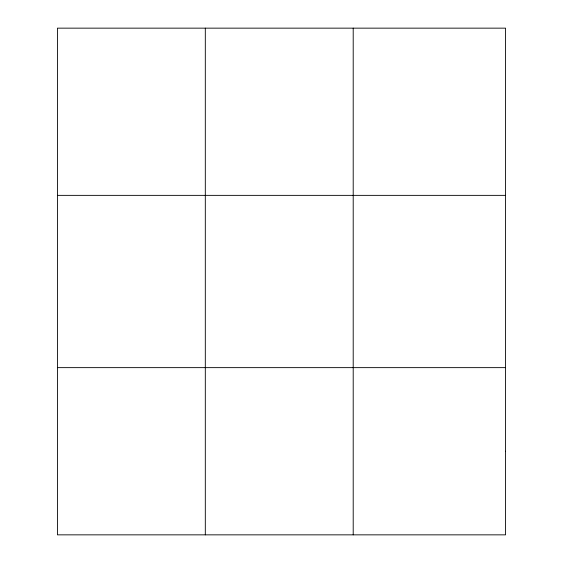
<?xml version="1.0" encoding="UTF-8"?>
<svg xmlns="http://www.w3.org/2000/svg" width="563" height="563" viewBox="0 0 563 563"><rect width="100%" height="100%" fill="white"/><g stroke="black" fill="none" stroke-linecap="round" stroke-linejoin="round"><path stroke-width="0.84" d="M57.426 195.361L505.574 195.361M57.426 367.639L505.574 367.639M353.205 28.15L353.205 534.85M205.312 28.15L205.312 534.85M505.574 451.245L505.574 534.85L57.426 534.85L57.426 28.15L505.574 28.15L505.574 451.245"/></g></svg>
